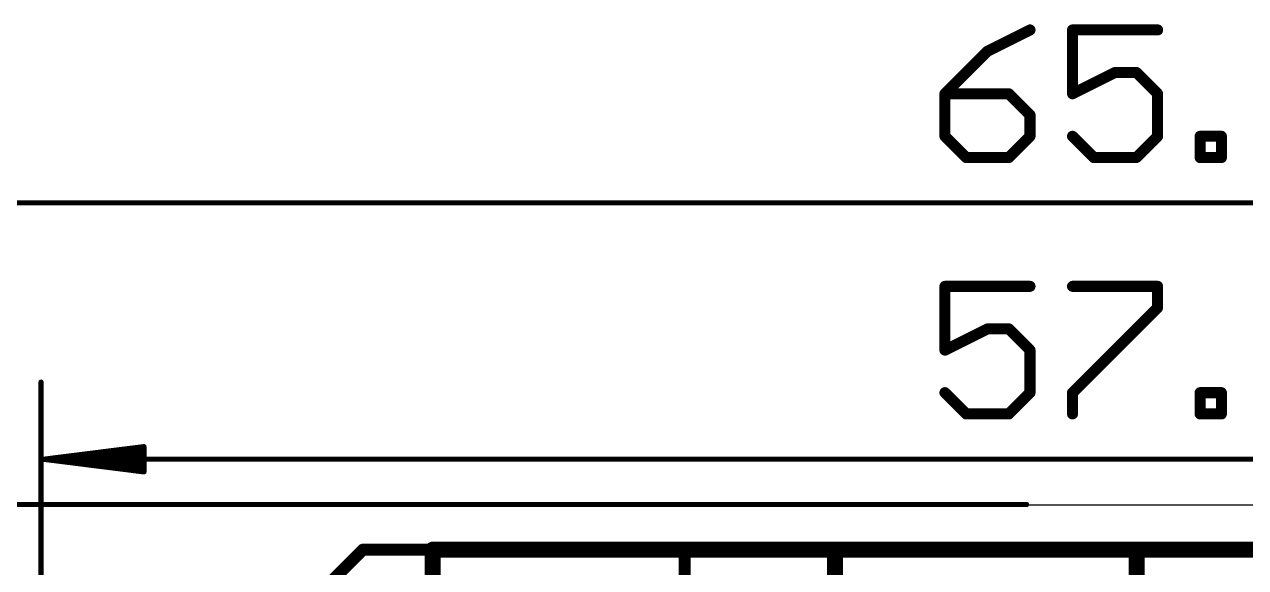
# Model space of a CAD drawing. Extents: x -16.4 to 65.3, y 1 to 69.7.
# Drawn here: x 3.39 to 34.23, y 55.94 to 69.66 of the extents above; entities that cross this region are included whole.
import ezdxf

# ---------------------------------------------------------------- set-up
doc = ezdxf.new("R2010")
doc.units = 0
for name, color, linetype in [('1', 12, 'CONTINUOUS'), ('16', 132, 'CONTINUOUS'), ('20', 40, 'CONTINUOUS'), ('47', 253, 'CONTINUOUS')]:
    doc.layers.add(name, color=color, linetype=linetype)

msp = doc.modelspace()

# ---------------------------------------------------------------- linework, layer by layer
at = {"layer": '1', "const_width": 0.3048}
for points in [[(11.938, 56.388), (11.164, 55.614)], [(44.958, 56.388), (11.938, 56.388)]]:
    msp.add_lwpolyline(points, dxfattribs=at)
at = {"layer": '1', "const_width": 0.1524}
for points in [[(11.938, 56.4642, 1), (11.938, 56.3118)], [(11.9919, 56.3341, 1), (11.8841, 56.4419)]]:
    msp.add_lwpolyline(points, format="xyb", dxfattribs=at)
at = {"layer": '16'}
for points, const_width in [([(13.704, 54.786), (13.704, 56.388)], 0.4064), ([(13.704, 56.388), (20.193, 56.388)], 0.4064), ([(20.066, 56.261), (20.193, 56.388)], 0.3048), ([(20.193, 56.388), (23.864, 56.388)], 0.4064), ([(23.864, 54.786), (23.864, 56.388)], 0.4064), ([(23.864, 56.388), (31.484, 56.388)], 0.4064), ([(31.484, 54.786), (31.484, 56.388)], 0.4064), ([(31.484, 56.388), (37.846, 56.388)], 0.4064), ([(20.066, 54.102), (20.066, 56.261)], 0.3048)]:
    msp.add_lwpolyline(points, dxfattribs=dict(at, const_width=const_width))
for points, const_width in [([(13.8056, 56.388, 1), (13.6024, 56.388)], 0.2032), ([(13.704, 56.4896, 1), (13.704, 56.2864)], 0.2032), ([(20.193, 56.4896, 1), (20.193, 56.2864)], 0.2032), ([(20.2469, 56.3341, 1), (20.1391, 56.4419)], 0.1524), ([(20.193, 56.2864, 1), (20.193, 56.4896)], 0.2032), ([(23.9656, 56.388, 1), (23.7624, 56.388)], 0.2032), ([(23.864, 56.4896, 1), (23.864, 56.2864)], 0.2032), ([(23.864, 56.2864, 1), (23.864, 56.4896)], 0.2032), ([(31.5856, 56.388, 1), (31.3824, 56.388)], 0.2032), ([(31.484, 56.4896, 1), (31.484, 56.2864)], 0.2032), ([(31.484, 56.2864, 1), (31.484, 56.4896)], 0.2032), ([(20.1422, 56.261, 1), (19.9898, 56.261)], 0.1524), ([(20.0121, 56.3149, 1), (20.1199, 56.2071)], 0.1524)]:
    msp.add_lwpolyline(points, format="xyb", dxfattribs=dict(at, const_width=const_width))
at = {"layer": '20'}
msp.add_line((62.254, 57.516), (3.254, 57.516), dxfattribs=at)
at = {"layer": '47'}
for points, const_width in [([(28.7886, 69.5191), (27.7142, 68.9818)], 0.2794), ([(32.0114, 69.5191), (29.8625, 69.5191)], 0.2794), ([(29.8625, 69.5191), (29.8625, 67.9074)], 0.2794), ([(27.7142, 68.9818), (26.6397, 67.9074)], 0.2794), ([(29.8625, 67.9074), (30.9369, 68.4446)], 0.2794), ([(30.9369, 68.4446), (31.4742, 68.4446)], 0.2794), ([(31.4742, 68.4446), (32.0114, 67.9074)], 0.2794), ([(26.6397, 67.9074), (26.6397, 66.8329)], 0.2794), ([(28.2514, 67.9074), (26.6397, 67.9074)], 0.2794), ([(28.7886, 67.3702), (28.2514, 67.9074)], 0.2794), ([(32.0114, 67.9074), (32.0114, 66.8329)], 0.2794), ([(28.7886, 66.8329), (28.7886, 67.3702)], 0.2794), ([(26.6397, 66.8329), (27.177, 66.2957)], 0.2794), ([(28.2514, 66.2957), (28.7886, 66.8329)], 0.2794), ([(30.3997, 66.2957), (29.8625, 66.8329)], 0.2794), ([(32.0114, 66.8329), (31.4742, 66.2957)], 0.2794), ([(33.0852, 66.2957), (33.0852, 66.8329)], 0.2794), ([(33.0852, 66.8329), (33.6225, 66.8329)], 0.2794), ([(33.6225, 66.8329), (33.6225, 66.2957)], 0.2794), ([(27.177, 66.2957), (28.2514, 66.2957)], 0.2794), ([(31.4742, 66.2957), (30.3997, 66.2957)], 0.2794), ([(33.6225, 66.2957), (33.0852, 66.2957)], 0.2794), ([(0.319, 65.151), (65.213, 65.151)], 0.13), ([(28.7886, 63.0421), (26.6397, 63.0421)], 0.2794), ([(26.6397, 63.0421), (26.6397, 61.4304)], 0.2794), ([(29.8625, 63.0421), (32.0114, 63.0421)], 0.2794), ([(32.0114, 63.0421), (32.0114, 62.5048)], 0.2794), ([(32.0114, 62.5048), (29.8625, 60.3559)], 0.2794), ([(26.6397, 61.4304), (27.7142, 61.9676)], 0.2794), ([(27.7142, 61.9676), (28.2514, 61.9676)], 0.2794), ([(28.2514, 61.9676), (28.7886, 61.4304)], 0.2794), ([(28.7886, 61.4304), (28.7886, 60.3559)], 0.2794), ([(3.81, 53.467), (3.81, 60.624)], 0.13), ([(27.177, 59.8187), (26.6397, 60.3559)], 0.2794), ([(28.7886, 60.3559), (28.2514, 59.8187)], 0.2794), ([(29.8625, 60.3559), (29.8625, 59.8187)], 0.2794), ([(33.0852, 59.8187), (33.0852, 60.3559)], 0.2794), ([(33.0852, 60.3559), (33.6225, 60.3559)], 0.2794), ([(33.6225, 60.3559), (33.6225, 59.8187)], 0.2794), ([(28.2514, 59.8187), (27.177, 59.8187)], 0.2794), ([(33.6225, 59.8187), (33.0852, 59.8187)], 0.2794), ([(3.875, 58.674), (6.41, 58.9932)], 0.13), ([(3.875, 58.674), (6.41, 58.934)], 0.13), ([(6.41, 58.9932), (6.41, 58.3548)], 0.13), ([(3.875, 58.674), (6.41, 58.804)], 0.13), ([(3.875, 58.674), (61.657, 58.674)], 0.13), ([(6.41, 58.3548), (3.875, 58.674)], 0.13), ([(6.41, 58.544), (3.875, 58.674)], 0.13), ([(6.41, 58.414), (3.875, 58.674)], 0.13), ([(28.702, 57.531), (-13.888, 57.531)], 0.13)]:
    msp.add_lwpolyline(points, dxfattribs=dict(at, const_width=const_width))
for points, const_width in [([(28.8199, 69.4566, 1), (28.7574, 69.5815)], 0.1397), ([(29.9323, 69.5191, 1), (29.7926, 69.5191)], 0.1397), ([(29.8625, 69.5889, 1), (29.8625, 69.4492)], 0.1397), ([(32.0114, 69.4492, 1), (32.0114, 69.5889)], 0.1397), ([(27.6829, 69.0443, 1), (27.7454, 68.9194)], 0.1397), ([(27.7636, 68.9324, 1), (27.6648, 69.0312)], 0.1397), ([(30.9369, 68.5145, 1), (30.9369, 68.3748)], 0.1397), ([(30.9682, 68.3821, 1), (30.9057, 68.5071)], 0.1397), ([(31.5236, 68.494, 1), (31.4248, 68.3952)], 0.1397), ([(31.4742, 68.3748, 1), (31.4742, 68.5145)], 0.1397), ([(26.6397, 67.9772, 1), (26.6397, 67.8375)], 0.1397), ([(26.5903, 67.9568, 1), (26.6891, 67.858)], 0.1397), ([(26.7096, 67.9074, 1), (26.5699, 67.9074)], 0.1397), ([(28.3008, 67.9568, 1), (28.202, 67.858)], 0.1397), ([(28.2514, 67.8375, 1), (28.2514, 67.9772)], 0.1397), ([(29.8313, 67.9699, 1), (29.8937, 67.8449)], 0.1397), ([(29.7926, 67.9074, 1), (29.9323, 67.9074)], 0.1397), ([(32.0812, 67.9074, 1), (31.9415, 67.9074)], 0.1397), ([(31.962, 67.858, 1), (32.0608, 67.9568)], 0.1397), ([(28.8585, 67.3702, 1), (28.7188, 67.3702)], 0.1397), ([(28.7392, 67.3208, 1), (28.838, 67.4195)], 0.1397), ([(26.6891, 66.8823, 1), (26.5903, 66.7835)], 0.1397), ([(28.838, 66.7835, 1), (28.7392, 66.8823)], 0.1397), ([(29.9119, 66.8823, 1), (29.8131, 66.7835)], 0.1397), ([(32.0608, 66.7835, 1), (31.962, 66.8823)], 0.1397), ([(33.0852, 66.9028, 1), (33.0852, 66.7631)], 0.1397), ([(33.1551, 66.8329, 1), (33.0154, 66.8329)], 0.1397), ([(33.6923, 66.8329, 1), (33.5526, 66.8329)], 0.1397), ([(33.6225, 66.7631, 1), (33.6225, 66.9028)], 0.1397), ([(26.5699, 66.8329, 1), (26.7096, 66.8329)], 0.1397), ([(28.7188, 66.8329, 1), (28.8585, 66.8329)], 0.1397), ([(31.9415, 66.8329, 1), (32.0812, 66.8329)], 0.1397), ([(27.177, 66.3655, 1), (27.177, 66.2258)], 0.1397), ([(27.1276, 66.2463, 1), (27.2264, 66.3451)], 0.1397), ([(28.202, 66.3451, 1), (28.3008, 66.2463)], 0.1397), ([(28.2514, 66.2258, 1), (28.2514, 66.3655)], 0.1397), ([(30.3997, 66.3655, 1), (30.3997, 66.2258)], 0.1397), ([(30.3503, 66.2463, 1), (30.4491, 66.3451)], 0.1397), ([(31.4248, 66.3451, 1), (31.5236, 66.2463)], 0.1397), ([(31.4742, 66.2258, 1), (31.4742, 66.3655)], 0.1397), ([(33.0852, 66.3655, 1), (33.0852, 66.2258)], 0.1397), ([(33.0154, 66.2957, 1), (33.1551, 66.2957)], 0.1397), ([(33.5526, 66.2957, 1), (33.6923, 66.2957)], 0.1397), ([(33.6225, 66.2258, 1), (33.6225, 66.3655)], 0.1397), ([(26.6397, 63.1119, 1), (26.6397, 62.9722)], 0.1397), ([(26.7096, 63.0421, 1), (26.5699, 63.0421)], 0.1397), ([(28.7886, 62.9722, 1), (28.7886, 63.1119)], 0.1397), ([(29.8625, 63.1119, 1), (29.8625, 62.9722)], 0.1397), ([(32.0812, 63.0421, 1), (31.9415, 63.0421)], 0.1397), ([(32.0114, 62.9722, 1), (32.0114, 63.1119)], 0.1397), ([(32.0608, 62.4554, 1), (31.962, 62.5542)], 0.1397), ([(31.9415, 62.5048, 1), (32.0812, 62.5048)], 0.1397), ([(27.7142, 62.0375, 1), (27.7142, 61.8978)], 0.1397), ([(27.7454, 61.9051, 1), (27.6829, 62.0301)], 0.1397), ([(28.3008, 62.017, 1), (28.202, 61.9182)], 0.1397), ([(28.2514, 61.8978, 1), (28.2514, 62.0375)], 0.1397), ([(26.6085, 61.4929, 1), (26.671, 61.3679)], 0.1397), ([(26.5699, 61.4304, 1), (26.7096, 61.4304)], 0.1397), ([(28.8585, 61.4304, 1), (28.7188, 61.4304)], 0.1397), ([(28.7392, 61.381, 1), (28.838, 61.4798)], 0.1397), ([(3.8425, 60.624, 1), (3.7775, 60.624)], 0.065), ([(26.6891, 60.4053, 1), (26.5903, 60.3065)], 0.1397), ([(28.838, 60.3065, 1), (28.7392, 60.4053)], 0.1397), ([(29.9323, 60.3559, 1), (29.7926, 60.3559)], 0.1397), ([(29.8131, 60.4053, 1), (29.9119, 60.3065)], 0.1397), ([(33.0852, 60.4258, 1), (33.0852, 60.2861)], 0.1397), ([(33.1551, 60.3559, 1), (33.0154, 60.3559)], 0.1397), ([(33.6923, 60.3559, 1), (33.5526, 60.3559)], 0.1397), ([(33.6225, 60.2861, 1), (33.6225, 60.4258)], 0.1397), ([(28.7188, 60.3559, 1), (28.8585, 60.3559)], 0.1397), ([(27.177, 59.8886, 1), (27.177, 59.7488)], 0.1397), ([(27.1276, 59.7693, 1), (27.2264, 59.8681)], 0.1397), ([(28.202, 59.8681, 1), (28.3008, 59.7693)], 0.1397), ([(28.2514, 59.7488, 1), (28.2514, 59.8886)], 0.1397), ([(29.7926, 59.8187, 1), (29.9323, 59.8187)], 0.1397), ([(33.0852, 59.8886, 1), (33.0852, 59.7488)], 0.1397), ([(33.0154, 59.8187, 1), (33.1551, 59.8187)], 0.1397), ([(33.5526, 59.8187, 1), (33.6923, 59.8187)], 0.1397), ([(33.6225, 59.7488, 1), (33.6225, 59.8886)], 0.1397), ([(6.4425, 58.9932, 1), (6.3775, 58.9932)], 0.065), ([(6.4141, 58.961, 1), (6.4059, 59.0255)], 0.065), ([(6.4133, 58.9017, 1), (6.4067, 58.9663)], 0.065), ([(3.875, 58.7065, 1), (3.875, 58.6415)], 0.065), ([(3.8791, 58.7062, 1), (3.8709, 58.6418)], 0.065), ([(3.8733, 58.7065, 1), (3.8767, 58.6415)], 0.065), ([(3.8767, 58.7065, 1), (3.8733, 58.6415)], 0.065), ([(3.8783, 58.7063, 1), (3.8717, 58.6417)], 0.065), ([(3.8717, 58.7063, 1), (3.8783, 58.6417)], 0.065), ([(3.8709, 58.7062, 1), (3.8791, 58.6418)], 0.065), ([(6.4117, 58.7715, 1), (6.4083, 58.8365)], 0.065), ([(6.4083, 58.5115, 1), (6.4117, 58.5765)], 0.065), ([(6.3775, 58.3548, 1), (6.4425, 58.3548)], 0.065), ([(6.4059, 58.3225, 1), (6.4141, 58.387)], 0.065), ([(6.4067, 58.3817, 1), (6.4133, 58.4463)], 0.065), ([(28.702, 57.4985, 1), (28.702, 57.5635)], 0.065)]:
    msp.add_lwpolyline(points, format="xyb", dxfattribs=dict(at, const_width=const_width))

doc.saveas('drawing.dxf')
